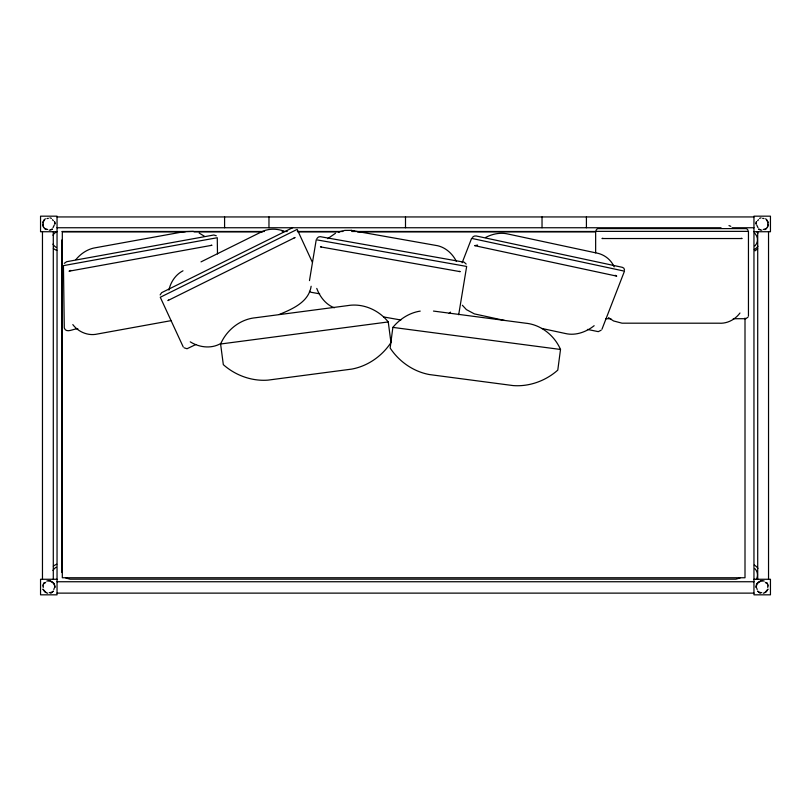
<?xml version="1.0" encoding="UTF-8"?>
<svg xmlns="http://www.w3.org/2000/svg" width="811" height="811" viewBox="0 0 811 811"><rect width="100%" height="100%" fill="white"/><g stroke="black" fill="none" stroke-linecap="round" stroke-linejoin="round"><path stroke-width="1.22" d="M54.996 224.15L54.702 221.869M54.895 587.235C55.128 583.788 51.894 580.301 48.346 580.838M54.996 587.245L53.972 583.484L49.947 580.929M420.22 311.11C409.433 312.762 399.722 319.017 392.869 327.391L390.152 348.041C399.053 361.554 413.316 371.56 429.293 374.54L513.12 385.58C529.33 386.837 545.691 380.866 557.786 370.11L560.513 349.46C554.42 335.43 540.927 324.593 525.508 323.183L433.469 311.069M309.478 280.616L316.229 239.752L466.66 266.434L458.691 314.729M61.889 239.934L61.889 572.546M756.298 221.869L756.004 224.15M756.065 223.491L756.399 221.9M768.331 224.414L767.287 227.455M768.433 224.414L767.368 227.516L764.925 229.655L766.213 228.672M311.14 286.253C308.788 302.138 292.315 309.052 279.329 314.445M168.911 290.115C170.614 282.096 175.581 274.594 182.992 270.803M160.122 294.92L161.653 292.659L292.609 227.729M54.276 225.012L53.019 227.648M42.659 585.866L44.068 582.906M53.82 589.506L54.276 588.107M462.148 262.764L471.607 238.373L624.47 271.158L601.965 329.236M220.602 344.006C226.695 329.965 240.178 319.139 255.597 317.73L347.645 305.615C362.902 302.979 378.737 309.954 388.246 321.937L390.963 342.577C382.062 356.1 367.799 366.106 351.822 369.086L267.995 380.126C251.785 381.383 235.423 375.402 223.319 364.646L220.602 344.006L388.246 321.937M44.068 219.811L42.659 222.772L45.284 218.717M43.267 584.336L44.149 582.977M596.024 230.294L597.261 228.884M748.036 317.081L745.877 318.713L733.256 318.713M316.817 238.606L318.378 237.045L320.183 236.66L464.105 262.186L466.173 264.051M64.292 263.352L66.654 261.7L213.83 234.997L216.284 235.778M739.967 313.016C735.182 319.544 727.234 323.782 719.053 323.204L622.017 323.183L613.521 320.943L608.503 317.648M757.586 220.774L758.559 219.68M75.899 259.611C80.836 253.569 87.75 248.916 95.556 247.73L184.127 231.662L193.434 231.368M449.162 313.502L450.49 312.134M44.575 583.352L45.659 582.379M472.387 237.37L474.212 236.092L476.098 235.96L622.341 267.326L623.862 268.188L624.511 269.992M327.695 238.647L335.47 233.294M601.144 330.219L598.275 331.648L587.428 329.418M755.031 250.822L757.687 248.784M594.149 325.708C586.15 332.054 575.475 335.967 565.277 333.483L541.758 328.435M168.647 300.04L167.897 300.567L295.092 237.501L294.2 237.785M764.874 592.659L768.007 589.1L766.283 591.837L763.374 593.267M70.79 270.398L69.036 271.209L211.975 245.277L211.053 245.348M740.078 577.979L735.881 579.186L69.999 579.186L65.803 577.979M50.819 229.837L52.259 229.107M52.309 229.189L49.258 230.263M50.819 592.932L53.455 591.118L50.86 593.023M201.006 261.872L261.811 231.723C268.684 228.418 276.794 228.499 283.88 231.115M195.796 344.543L187.027 348.74L184.127 347.797M220.886 343.418C211.428 349.034 199.303 347.534 190.25 341.836M477.567 245.094L474.668 245.662L616.715 276.125L615.123 275.284M485.465 237.562C492.358 233.852 500.539 232.189 508.233 234.075L596.247 252.951C604.053 254.279 611.028 259.581 614.15 266.89M759.522 218.341L761.053 217.835M762.654 580.838C759.066 580.443 755.72 583.656 756.004 587.245M761.053 580.929L757.119 583.545L756.105 587.235M602.816 238.272L601.975 238.535L742.126 238.535L741.284 238.272M338.522 231.956L344.787 230.415L351.112 230.385L437.727 245.743C446.009 247.71 452.69 253.995 456.441 261.477M46.744 581.071L48.336 580.737M77.866 328.8C73.913 328.343 66.259 333.889 64.282 327.989L63.44 265.633L217.267 237.724L217.49 253.934M170.969 320.669L97.502 334C88.287 336.18 78.424 332.094 72.818 324.593M321.379 246.848L320.436 246.868L460.222 271.665L459.361 271.32M57.044 216.942L753.956 216.942M57.044 227.749L721.05 227.749M732.13 227.749L753.956 227.749M598.072 228.611L746.039 228.611M61.93 231.48L264.437 231.48M282.157 231.48L287.216 231.48M297.343 231.48L342.911 231.48M351.771 231.48L596.034 231.48M57.044 231.733L40.55 231.733L40.55 216.172L57.044 216.172L57.044 594.828L40.55 594.828L40.55 579.267L57.044 579.267M185.172 231.865L62.315 231.865L62.315 577.756L745.005 577.756L745.005 318.024M194.042 231.865L262.44 231.865M297.901 231.865L339.697 231.865M357.428 231.865L595.548 231.865M753.956 231.733L770.45 231.733L770.45 216.172L753.956 216.172L753.956 594.828L770.45 594.828L770.45 579.267L753.956 579.267M605.797 318.713L610.845 318.713M57.044 581.74L753.956 581.74M57.044 593.125L753.956 593.125M392.869 327.391L560.513 349.46M319.666 293.805L310.998 292.274L309.407 291.311M383.573 316.939L400.857 320M351.112 230.385L354.255 230.942M761.742 230.263L758.69 229.189M762.664 580.737L764.256 581.071M504.645 320.477L474.354 313.877L466.416 309.62L462.341 305.23M49.947 217.835L51.478 218.341M47.626 593.267L44.717 591.837L42.892 589.131L46.126 592.659M728.977 225.6L730.812 226.33M334.314 307.805C325.779 304.561 319.869 296.755 316.766 288.412M758.741 229.107L760.181 229.837M760.181 592.932L757.545 591.118L760.14 593.023M199.192 233.081L204.463 236.285M44.787 228.672L46.126 229.564L43.632 227.516L42.567 224.414M746.84 228.884L748.087 230.294M765.716 218.717L768.341 222.772L766.851 219.882M765.341 582.379L766.425 583.352M52.441 219.68L53.414 220.774M757.981 227.648L756.724 225.012M766.932 582.906L768.341 585.866M766.851 582.977L767.733 584.336M43.713 227.455L42.669 224.414M312.286 262.125L297.161 229.391L160.274 297.262L183.225 346.926M756.724 588.107L757.18 589.506M54.601 221.9L54.935 223.491M768.534 231.733L768.534 579.267M757.707 231.733L757.707 579.267M748.452 316.026L748.452 231.368L595.649 231.368L595.649 252.85M586.414 216.942L586.414 227.749M542.032 216.942L542.032 227.749M405.5 216.942L405.5 227.749M268.968 216.942L268.968 227.749M224.586 216.942L224.586 227.749M53.293 231.733L53.293 579.267M42.466 231.733L42.466 579.267M754.889 568.633A8.891 8.891 0 0 1 756.298 579.358M754.291 565.064A11.374 11.374 0 0 1 757.93 568.389M53.354 566.2A11.374 11.374 0 0 1 56.78 564.223M52.968 570.478A8.891 8.891 0 0 1 56.223 567.224M56.223 247.396A8.891 8.891 0 0 1 52.968 244.141M52.968 235.251A8.891 8.891 0 0 1 56.223 232.007M56.78 250.386A11.374 11.374 0 0 1 53.354 248.409M762.614 218.321A5.515 5.515 0 0 1 764.033 218.615M767.682 222.893A5.707 5.707 0 0 1 767.764 224.363M764.631 229.037A5.515 5.515 0 0 1 763.242 229.503M767.682 585.988A5.707 5.707 0 0 1 767.764 587.458M761.793 592.679A5.515 5.515 0 0 1 760.363 592.385M46.967 218.615A5.515 5.515 0 0 1 48.386 218.321M43.236 224.363A5.707 5.707 0 0 1 43.318 222.893M47.758 229.503A5.515 5.515 0 0 1 46.369 229.037M43.236 587.458A5.707 5.707 0 0 1 43.318 585.988M50.637 592.385A5.515 5.515 0 0 1 49.207 592.679M754.889 233.416A8.891 8.891 0 0 1 754.889 245.986M757.93 246.22A11.374 11.374 0 0 1 754.291 249.555M756.653 231.652A11.374 11.374 0 0 1 757.93 233.173"/></g></svg>
